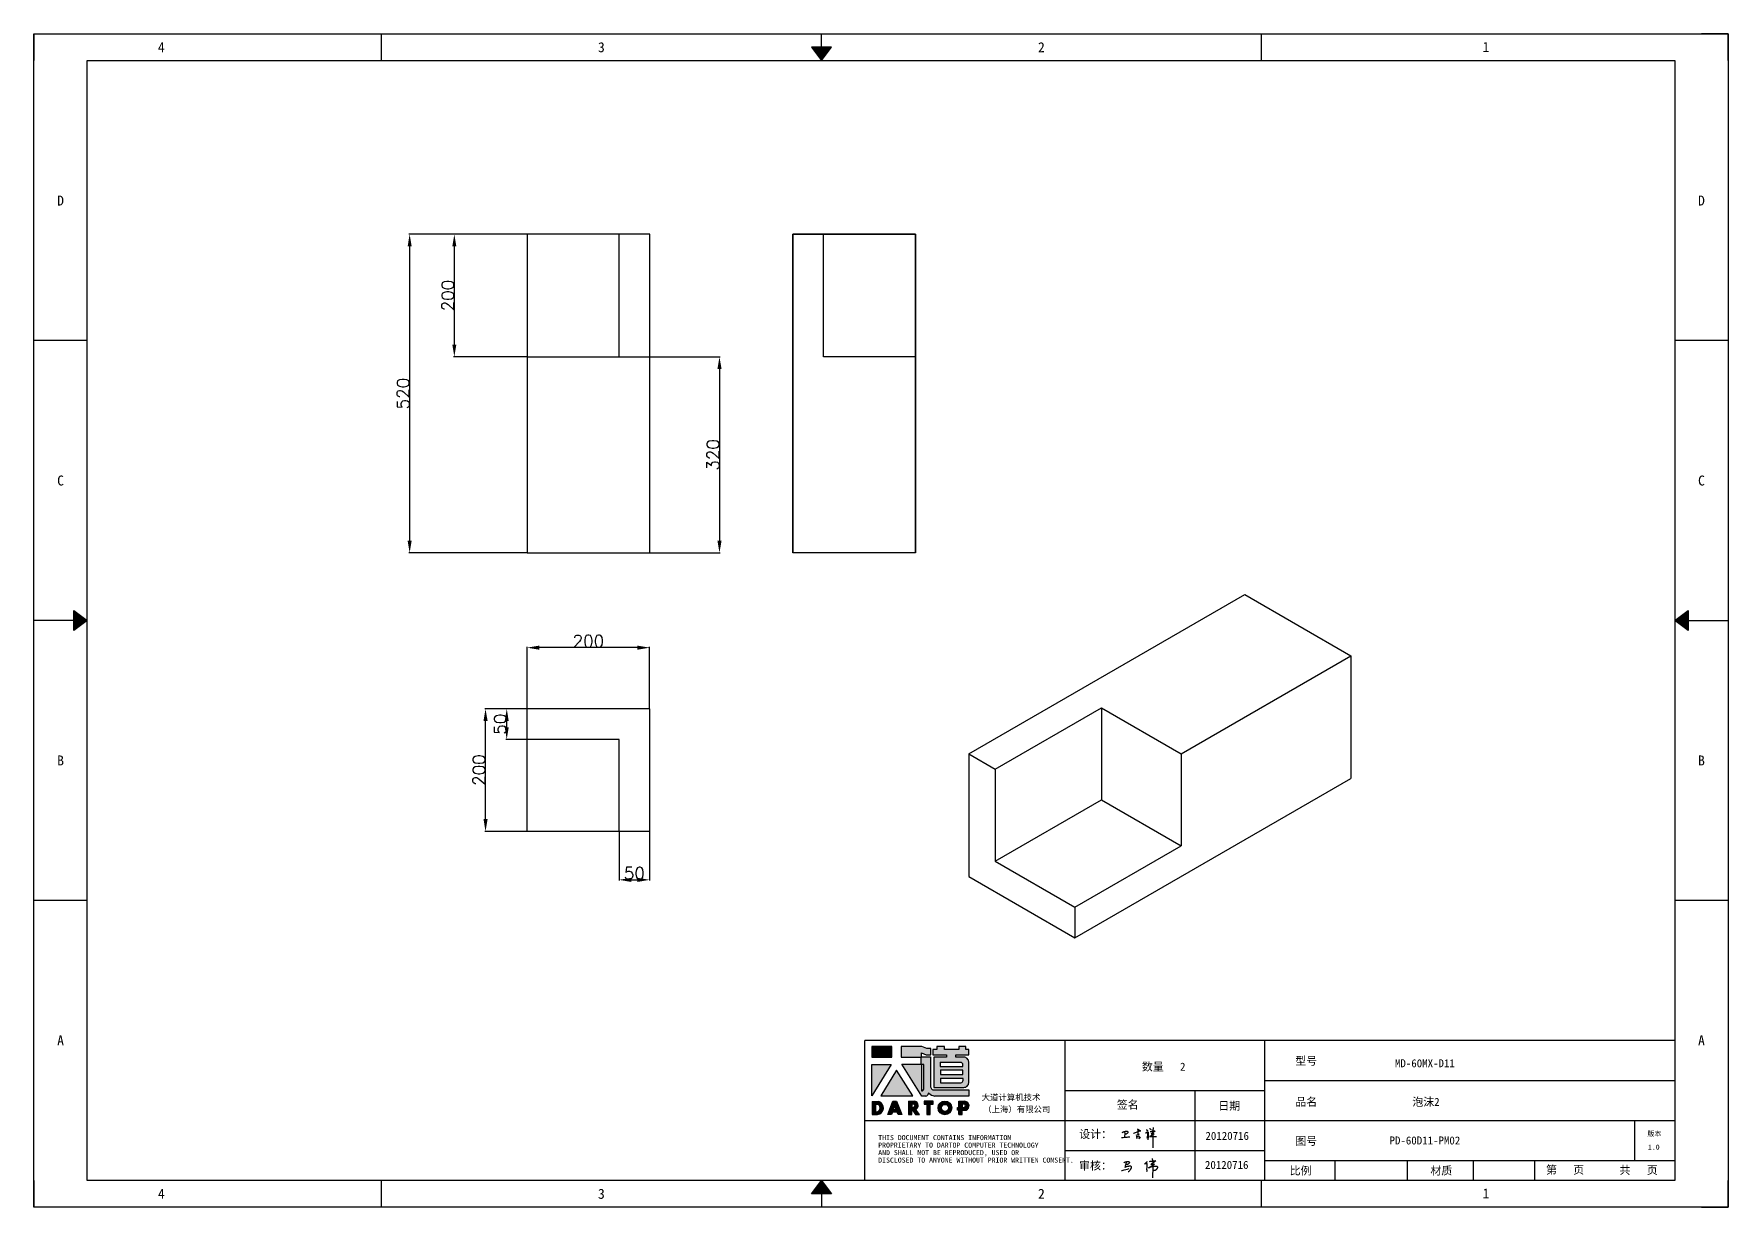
# Model space of a CAD drawing. Header units: millimetres. Extents: x -30327 to 34858, y 4015 to 75103.
# Drawn here: x -796 to 1968, y 13072 to 14986 of the extents above; entities that cross this region are included whole.
import ezdxf
from ezdxf.enums import TextEntityAlignment as Align

# ---------------------------------------------------------------- set-up
doc = ezdxf.new("R2010")
doc.units = ezdxf.units.MM
doc.linetypes.add('DOT', pattern=[0.25, 0, -0.25])
for name, color, linetype in [('4', 7, 'Continuous'), ('print', 30, 'Continuous'), ('yellow', 2, 'Continuous')]:
    doc.layers.add(name, color=color, linetype=linetype)
doc.styles.add('Dartop', font='')
doc.styles.add('hzHT', font='simhei.ttf')
doc.styles.get("Standard").update_dxf_attribs({"font": 'txt', "bigfont": 'gbcbig.shx'})
doc.styles.get('Dartop').set_extended_font_data('FangSong_GB2312')
doc.dimstyles.new('ISO-25', dxfattribs={"dimtxt": 20, "dimasz": 20, "dimexe": 1.25, "dimexo": 0.625, "dimtad": 1, "dimtxsty": 'Standard', "dimcen": 2.5, "dimadec": 0, "dimazin": 0, "dimtfac": 1, "dimtmove": 0, "dimatfit": 3, "dimfxl": 0, "dimarcsym": 0})

# ---------------------------------------------------------------- blocks, each defined once
blk = doc.blocks.new('*D841')
at = {"layer": 'Defpoints', "color": 0, "transparency": 16777216}
for p in [(158.4, 14459.2), (203.1, 14139.2), (322.3, 14139.2)]:
    blk.add_point(p, dxfattribs=at)
at = {"layer": 'yellow', "color": 0, "lineweight": -2, "transparency": 16777216}
for p, q in [((159.1, 14459.2), (323.6, 14459.2)), ((322.3, 14439.2), (322.3, 14159.2)), ((203.8, 14139.2), (323.6, 14139.2))]:
    blk.add_line(p, q, dxfattribs=at)
at = {"layer": 'yellow', "color": 0, "transparency": 16777216}
for points in [[(319, 14439.2), (325.7, 14439.2), (322.3, 14459.2)], [(319, 14159.2), (325.7, 14159.2), (322.3, 14139.2)]]:
    blk.add_solid(points, dxfattribs=at)
at = {"layer": 'yellow', "color": 0, "transparency": 16777216, "insert": (311.7, 14299.2), "char_height": 20, "attachment_point": 5, "rotation": 90}
blk.add_mtext('320', dxfattribs=at)
blk = doc.blocks.new('*D842')
at = {"layer": 'Defpoints', "color": 0, "transparency": 16777216}
for p in [(158.4, 13684.8), (208.4, 13684.8), (208.4, 13605.7)]:
    blk.add_point(p, dxfattribs=at)
at = {"layer": 'yellow', "color": 0, "lineweight": -2, "transparency": 16777216}
for p, q in [((158.4, 13684.1), (158.4, 13604.4)), ((208.4, 13684.1), (208.4, 13604.4)), ((178.4, 13605.7), (188.4, 13605.7))]:
    blk.add_line(p, q, dxfattribs=at)
at = {"layer": 'yellow', "color": 0, "transparency": 16777216}
for points in [[(178.4, 13609), (178.4, 13602.3), (158.4, 13605.7)], [(188.4, 13609), (188.4, 13602.3), (208.4, 13605.7)]]:
    blk.add_solid(points, dxfattribs=at)
at = {"layer": 'yellow', "color": 0, "transparency": 16777216, "insert": (183.4, 13616.3), "char_height": 20, "attachment_point": 5}
blk.add_mtext('50', dxfattribs=at)
blk = doc.blocks.new('*D843')
at = {"layer": 'Defpoints', "color": 0, "transparency": 16777216}
for p in [(-24.8, 13884.8), (7.4, 13884.8), (8.4, 13834.8)]:
    blk.add_point(p, dxfattribs=at)
at = {"layer": 'yellow', "color": 0, "lineweight": -2, "transparency": 16777216}
for p, q in [((6.8, 13884.8), (-26, 13884.8)), ((-24.8, 13854.8), (-24.8, 13864.8)), ((7.8, 13834.8), (-26, 13834.8))]:
    blk.add_line(p, q, dxfattribs=at)
at = {"layer": 'yellow', "color": 0, "transparency": 16777216}
for points in [[(-28.1, 13864.8), (-21.5, 13864.8), (-24.8, 13884.8)], [(-28.1, 13854.8), (-21.5, 13854.8), (-24.8, 13834.8)]]:
    blk.add_solid(points, dxfattribs=at)
at = {"layer": 'yellow', "color": 0, "transparency": 16777216, "insert": (-35.4, 13859.8), "char_height": 20, "attachment_point": 5, "rotation": 90}
blk.add_mtext('50', dxfattribs=at)
blk = doc.blocks.new('*D844')
at = {"layer": 'Defpoints', "color": 0, "transparency": 16777216}
for p in [(8.4, 14659.2), (-183.2, 14139.2), (8.4, 14139.2)]:
    blk.add_point(p, dxfattribs=at)
at = {"layer": 'yellow', "color": 0, "lineweight": -2, "transparency": 16777216}
for p, q in [((7.8, 14659.2), (-184.4, 14659.2)), ((-183.2, 14639.2), (-183.2, 14159.2)), ((7.8, 14139.2), (-184.4, 14139.2))]:
    blk.add_line(p, q, dxfattribs=at)
at = {"layer": 'yellow', "color": 0, "transparency": 16777216}
for points in [[(-186.5, 14639.2), (-179.9, 14639.2), (-183.2, 14659.2)], [(-186.5, 14159.2), (-179.9, 14159.2), (-183.2, 14139.2)]]:
    blk.add_solid(points, dxfattribs=at)
at = {"layer": 'yellow', "color": 0, "transparency": 16777216, "insert": (-193.8, 14399.2), "char_height": 20, "attachment_point": 5, "rotation": 90}
blk.add_mtext('520', dxfattribs=at)
blk = doc.blocks.new('*D845')
at = {"layer": 'Defpoints', "color": 0, "transparency": 16777216}
for p in [(8.4, 14659.2), (-110.3, 14459.2), (8.4, 14459.2)]:
    blk.add_point(p, dxfattribs=at)
at = {"layer": 'yellow', "color": 0, "lineweight": -2, "transparency": 16777216}
for p, q in [((7.8, 14659.2), (-111.6, 14659.2)), ((-110.3, 14639.2), (-110.3, 14479.2)), ((7.8, 14459.2), (-111.6, 14459.2))]:
    blk.add_line(p, q, dxfattribs=at)
at = {"layer": 'yellow', "color": 0, "transparency": 16777216}
for points in [[(-113.6, 14639.2), (-107, 14639.2), (-110.3, 14659.2)], [(-113.6, 14479.2), (-107, 14479.2), (-110.3, 14459.2)]]:
    blk.add_solid(points, dxfattribs=at)
at = {"layer": 'yellow', "color": 0, "transparency": 16777216, "insert": (-120.9, 14559.2), "char_height": 20, "attachment_point": 5, "rotation": 90}
blk.add_mtext('200', dxfattribs=at)
blk = doc.blocks.new('*D846')
at = {"layer": 'Defpoints', "color": 0, "transparency": 16777216}
for p in [(-59.4, 13884.8), (8.4, 13884.8), (8.4, 13684.8)]:
    blk.add_point(p, dxfattribs=at)
at = {"layer": 'yellow', "color": 0, "lineweight": -2, "transparency": 16777216}
for p, q in [((7.8, 13884.8), (-60.6, 13884.8)), ((-59.4, 13704.8), (-59.4, 13864.8)), ((7.8, 13684.8), (-60.6, 13684.8))]:
    blk.add_line(p, q, dxfattribs=at)
at = {"layer": 'yellow', "color": 0, "transparency": 16777216}
for points in [[(-62.7, 13864.8), (-56, 13864.8), (-59.4, 13884.8)], [(-62.7, 13704.8), (-56, 13704.8), (-59.4, 13684.8)]]:
    blk.add_solid(points, dxfattribs=at)
at = {"layer": 'yellow', "color": 0, "transparency": 16777216, "insert": (-70, 13784.8), "char_height": 20, "attachment_point": 5, "rotation": 90}
blk.add_mtext('200', dxfattribs=at)
blk = doc.blocks.new('*D847')
at = {"layer": 'Defpoints', "color": 0, "transparency": 16777216}
for p in [(8.4, 13984.6), (8.4, 13884.8), (208.4, 13884.8)]:
    blk.add_point(p, dxfattribs=at)
at = {"layer": 'yellow', "color": 0, "lineweight": -2, "transparency": 16777216}
for p, q in [((8.4, 13885.4), (8.4, 13985.8)), ((188.4, 13984.6), (28.4, 13984.6)), ((208.4, 13885.4), (208.4, 13985.8))]:
    blk.add_line(p, q, dxfattribs=at)
at = {"layer": 'yellow', "color": 0, "transparency": 16777216}
for points in [[(28.4, 13987.9), (28.4, 13981.2), (8.4, 13984.6)], [(188.4, 13987.9), (188.4, 13981.2), (208.4, 13984.6)]]:
    blk.add_solid(points, dxfattribs=at)
at = {"layer": 'yellow', "color": 0, "transparency": 16777216, "insert": (108.4, 13995.2), "char_height": 20, "attachment_point": 5}
blk.add_mtext('200', dxfattribs=at)
blk = doc.blocks.new('*U748')
at = {"color": 254, "linetype": 'Continuous', "extrusion": (0, 0, -1)}
for points in [[(-17, 0.333), (-16.812, 0.25), (-17, 0.5)], [(-17, 0.333), (-17.188, 0.25), (-16.812, 0.25)], [(-17, 0.333), (-17, 0.5), (-17.188, 0.25)]]:
    blk.add_solid(points, dxfattribs=at)
blk = doc.blocks.new('*U747')
at = {"color": 254, "linetype": 'Continuous', "extrusion": (0, 0, -1)}
for points in [[(-33.167, 11), (-33, 11), (-33.25, 11.188)], [(-33.167, 11), (-33.25, 11.188), (-33.25, 10.812)], [(-33.167, 11), (-33.25, 10.812), (-33, 11)]]:
    blk.add_solid(points, dxfattribs=at)
blk = doc.blocks.new('*U749')
at = {"color": 254, "linetype": 'Continuous'}
for points in [[(17, 21.667), (17.188, 21.75), (16.812, 21.75)], [(17, 21.667), (16.812, 21.75), (17, 21.5)], [(17, 21.667), (17, 21.5), (17.188, 21.75)]]:
    blk.add_solid(points, dxfattribs=at)
blk = doc.blocks.new('*U746')
at = {"color": 254, "linetype": 'Continuous', "extrusion": (0, 0, -1)}
for points in [[(-0.833, 11), (-0.75, 10.812), (-0.75, 11.188)], [(-0.833, 11), (-0.75, 11.188), (-1, 11)], [(-0.833, 11), (-1, 11), (-0.75, 10.812)]]:
    blk.add_solid(points, dxfattribs=at)
blk = doc.blocks.new('dadao')
for p, q in [((48, 19.2), (44.9, 10.4)), ((44.9, 10.4), (51.2, 10.4)), ((51.2, 10.4), (48, 19.2))]:
    blk.add_line(p, q)
for points in [[(41.8, 121.6), (41.8, 143.7), (-0.4, 143.7), (-0.4, 121.6), (41.8, 121.6)], [(104.8, 122), (104.8, 130.3), (114.1, 126.3), (124.2, 126.3), (124.2, 139.6), (115.9, 139.6), (105.1, 143.9), (61.5, 143.9)], [(61.7, 144), (61.7, 121.3), (103.9, 121.3)], [(113.4, 38.7), (105.1, 38.7), (63, 106.5), (103.9, 106.5), (103.9, 120.9), (103.9, 121.3)], [(109.7, 53.6), (109.7, 106.2), (104.3, 106.2), (104.3, 50.4), (106.6, 50.4)], [(144.6, 94.4), (144.6, 84.8), (192, 84.8), (192, 94.1), (144.9, 94.1)], [(120.2, 45), (119.5, 45), (119.5, 44.6)], [(0, 28), (0, 0), (11.8, 0)], [(0.1, 28), (14, 28)], [(7.1, 21.8), (7.1, 6.1), (12, 6.1)], [(7.1, 21.8), (11.4, 21.8)], [(76.8, 28.2), (76.8, 0), (84.1, 0), (84.1, 11.1), (91.6, -0.1), (100.3, -0.1), (91.7, 11.1)], [(76.8, 28.2), (90.6, 28.2)], [(84, 22.7), (84, 15.3), (87.2, 15.3)], [(84, 22.7), (87.3, 22.7)], [(183.7, 0), (183.7, 9.6), (180.6, 9.6), (180.6, 14.9), (183.8, 14.9), (183.8, 28.1), (196.1, 28.1), (196.5, 28.1)], [(183.7, 0), (190.9, 0), (190.9, 9.6), (198.8, 9.6)], [(194.9, 22.3), (190.8, 22.3), (190.8, 15), (194.4, 15)]]:
    blk.add_lwpolyline(points)
blk.add_lwpolyline([(137.1, 144.2), (137.1, 137.9), (128.3, 137.9), (128.3, 126.5), (157.3, 126.5), (157.3, 121.5), (130.3, 121.5), (130.3, 57.5), (194.4, 57.5, 0.414214), (204.4, 67.5), (204.4, 111.3, 0.414214), (194.4, 121.3), (177.5, 121.3), (177.5, 126.3), (204.7, 126.3), (204.7, 137.7), (198.2, 137.7), (198.2, 143.9), (183.3, 143.9), (183.3, 138), (153, 138), (153, 144.2), (137.1, 144.2)], format="xyb", close=True)
for points in [[(104.8, 122), (123.4, 122), (123.4, 60, 0.414214), (131.4, 52), (204.8, 52), (204.8, 39.1), (131.7, 39.1)], [(144.3, 110.8), (144.3, 101.8), (192.3, 101.8), (192.3, 105.5, 0.414214), (187.3, 110.5), (144.3, 110.5)], [(144.6, 77), (144.6, 67.5), (187.6, 67.5, 0.414214), (192.6, 72.5), (192.6, 76.4), (144.6, 76.4)]]:
    blk.add_lwpolyline(points, format="xyb")
for points in [[(-0.3, 106.2), (40.4, 106.2), (-0.3, 39.7), (-0.3, 106.2)], [(51.7, 94.1), (18.4, 39.3), (86.2, 39.3)], [(43.8, 28.2), (51.8, 28.2), (62.6, -0.1), (55, -0.1), (53.2, 5), (42.9, 5), (41.1, 0), (33.6, 0)], [(110, 28.1), (110, 21.9), (116, 21.9), (116, -0.1), (123.2, -0.1), (123.2, 22), (129.2, 22), (129.2, 28.1), (110, 28.1)]]:
    blk.add_lwpolyline(points, close=True)
for radius in [14.5, 7.44]:
    blk.add_circle((154.2, 14.2), radius)
for centre, radius, start, end in [((99.2, 60.7), 12.6, 305.6399, 325.969), ((111.6, 46.7), 8.19, 282.9811, 347.6627), ((136, 61.7), 22.9, 226.7358, 259.3209), ((8.5, 13.9), 8.49, 294.2143, 69.7177), ((9.6, 14.2), 14.4, 278.6604, 72.3203), ((86.4, 19), 3.8, 282.527, 76.7196), ((88.6, 19.4), 8.95, 290.6073, 77.2124), ((193.7, 18.7), 3.8, 280.9891, 72.5513), ((195.7, 18.6), 9.51, 288.8959, 85.2442)]:
    blk.add_arc(centre, radius, start, end)
blk = doc.blocks.new('h')
for p, q in [((20768.1, -2360.9), (20773, -2359.1)), ((20769.5, -2366.9), (20769.8, -2370.6)), ((20769.8, -2370.6), (20770.9, -2378)), ((20770.9, -2378), (20771.5, -2370.6)), ((20772.4, -2369.3), (20774.9, -2367.8)), ((20773, -2359.1), (20784.1, -2355.2)), ((20773.3, -2331.8), (20775.3, -2338.7)), ((20789.1, -2340.9), (20773.5, -2331.9)), ((20775.3, -2338.7), (20775.6, -2351.2)), ((20775.6, -2351.2), (20775.5, -2357.3)), ((20782.2, -2369.2), (20780, -2377.1)), ((20780, -2377.1), (20788.3, -2371.3)), ((20780.1, -2366.4), (20780.8, -2366.4)), ((20781.9, -2367.4), (20782.2, -2369.2)), ((20845.7, -2343.5), (20848.4, -2353)), ((20848.9, -2370.3), (20847.9, -2424)), ((20848.4, -2353), (20848.9, -2370.3))]:
    blk.add_line(p, q)
for points in [[(20696.6, -2372.4, 0.002073), (20710.6, -2371.9, 0.016137), (20719.6, -2371.3, 0.008314), (20736.9, -2369.3)], [(20699.1, -2348.2, -0.029745), (20704.6, -2345.4, -0.046842), (20708.4, -2344.2, -0.00919), (20714.3, -2343, -0.018517), (20717.2, -2342.5, -0.037841), (20720.3, -2342.4, -0.039541), (20723.2, -2342.8, -0.149785), (20726, -2344.3, -0.204935), (20726.9, -2346.6, -0.074872), (20726.5, -2348.3, -0.061615), (20725.6, -2350.3, -0.034204), (20723.8, -2352.6, -0.045776), (20722.3, -2354.1, -0.054985), (20720.4, -2355.3, -0.036348), (20717.3, -2356.5, -0.067752), (20715.7, -2356.8, -0.043553), (20713.2, -2356.7)], [(20755, -2351.9, -0.024077), (20759.9, -2350.1, -0.013147), (20768.7, -2346.5, -0.00522), (20775.4, -2344.1, -0.018517), (20777.3, -2343.4, -0.008274), (20786.3, -2341, -0.039541), (20788.3, -2340.8, -0.079216), (20789.4, -2341, -0.204935)], [(20813.5, -2350.1, 0.007348), (20815.9, -2348.7, 0.008421), (20818, -2347.3, 0.009459), (20819.7, -2346.2, -0.016325), (20820.7, -2345.5, -0.173771), (20821.8, -2345.3, -0.085159), (20823.9, -2346, -0.125883), (20826, -2347.9, -0.160659), (20826.6, -2350.1, -0.010447), (20826.5, -2352.3, -0.008247), (20826.2, -2355.1, -0.002698), (20825.3, -2374, 0.001562), (20823.9, -2383.7, 0.016137)], [(20816.8, -2335, -0.053561), (20819.6, -2336.1, -0.075272), (20821.3, -2337.3, -0.005295), (20822.5, -2338.5, -0.009337), (20823.1, -2339.1, -0.026146), (20823.7, -2339.8, -0.016644), (20824.5, -2340.9)], [(20832.1, -2329.2, -0.053561), (20834.9, -2330.3, -0.075272), (20836.7, -2331.5, -0.005295), (20837.8, -2332.6, -0.009337), (20838.5, -2333.3, -0.026146), (20839, -2334, -0.016644), (20839.8, -2335.1)], [(20836, -2343.7, -0.02797), (20842.1, -2342.6, -0.048868), (20845.6, -2342.2, -0.00919), (20851.1, -2341.4, -0.018517), (20853.9, -2341.1, -0.037841), (20856.7, -2341.2, -0.039541), (20859.4, -2341.6, -0.018282), (20840.6, -2354.7, -0.000937)], [(20847.6, -2340.2, 0.021784), (20849.6, -2335.9, 0.028296), (20850.8, -2332.4, 0.008136), (20851.9, -2328.2, 0.028913), (20852.2, -2327, 0.08193), (20852.1, -2325.9, 0.075058), (20851.7, -2324.7, 0.275043)]]:
    blk.add_lwpolyline(points, format="xyb")
for points in [[(20711.3, -2343.5), (20711.3, -2343.5), (20711.5, -2355.8), (20710.7, -2368), (20710.6, -2371.9)], [(20821.5, -2350.6), (20822.4, -2359.2), (20822.2, -2364.9), (20821.7, -2369), (20821.3, -2376.3), (20823.6, -2368.5), (20827.2, -2366.3), (20829.5, -2366.3)], [(20840.6, -2354.7), (20850, -2354.7), (20855, -2354.3), (20845.9, -2361.1), (20840.5, -2364), (20833, -2367.5), (20863.2, -2367.4), (20865.9, -2367.3)]]:
    blk.add_lwpolyline(points)
for centre, radius, start, end in [((20773.7, -2371.2), 2.3, 121.9907, 163.60158), ((20787.5, -2406), 40.3, 100.61827, 108.24823), ((20780.8, -2367.6), 1.15, 9.4675, 90)]:
    blk.add_arc(centre, radius, start, end)

msp = doc.modelspace()

# ---------------------------------------------------------------- hatches: boundary and pattern name
for points in [[(603.5175, 13333.4895), (570.972, 13333.4895), (570.972, 13316.4856), (603.5175, 13316.4856)], [(602.4698, 13304.5885), (571.0592, 13304.5885), (571.0592, 13253.3034)], [(611.1769, 13295.2816), (585.4999, 13252.9618), (637.7846, 13252.9618)], [(670.9833, 13244.3027), (656.1242, 13244.3027), (656.1242, 13239.5886), (660.7604, 13239.5886), (660.7604, 13222.6009), (666.3112, 13222.6009), (666.3112, 13239.5998), (670.9833, 13239.5998)]]:
    msp.add_hatch(color=0).paths.add_polyline_path(points)
h = msp.add_hatch(color=0)
h.paths.add_polyline_path([(652.1542, 13323.1555), (659.3371, 13320.0524), (667.1028, 13320.0524), (667.1028, 13330.3305), (660.6961, 13330.3305), (652.3485, 13333.6272), (618.8959, 13333.6272), (618.8959, 13316.2446), (651.4445, 13316.2446), (651.4445, 13315.8931), (651.4445, 13304.7831), (619.8817, 13304.7831), (652.3462, 13252.537), (658.7748, 13252.537, 0.279374822), (663.4677, 13257.1006), (663.4677, 13257.3412), (664.0347, 13257.3412, 0.143145365), (672.885, 13252.8373), (729.2976, 13252.8373), (729.2976, 13262.7459), (672.6448, 13262.7459, -0.414213562), (666.4741, 13268.9166), (666.4741, 13316.7938), (652.1542, 13316.7938)])
h.paths.add_polyline_path([(651.7726, 13304.561), (655.9086, 13304.5603), (655.9086, 13264.0101, -0.088935736), (653.5117, 13261.545), (651.7581, 13261.545)], flags=16)
h = msp.add_hatch(color=0)
h.paths.add_polyline_path([(729.2005, 13328.8915), (724.1812, 13328.8915), (724.1812, 13333.6663), (712.7086, 13333.6663), (712.7086, 13329.1302), (689.2862, 13329.1302), (689.2862, 13333.9049), (677.019, 13333.9049), (677.019, 13329.0418), (670.2407, 13329.0418), (670.2407, 13320.2395), (692.6092, 13320.2395), (692.6092, 13316.3463), (671.7657, 13316.3463), (671.7657, 13267.0556), (721.2478, 13267.0556, 0.414213562), (728.9611, 13274.7689), (728.9611, 13308.5243, 0.414213562), (721.2478, 13316.2377), (708.1673, 13316.2377), (708.1673, 13320.0577), (729.2005, 13320.0577)])
h.paths.add_polyline_path([(715.7832, 13307.8815, -0.414213562), (719.6399, 13304.0249), (719.6399, 13301.1964), (682.5935, 13301.1964), (682.5935, 13307.8815)], flags=16)
h.paths.add_polyline_path([(719.4005, 13295.2277), (719.4005, 13288.0652), (682.8329, 13288.0652), (682.8329, 13295.2277)], flags=16)
h.paths.add_polyline_path([(719.8785, 13281.6191), (719.8785, 13278.552, -0.414213562), (716.0218, 13274.6954), (682.8329, 13274.6954), (682.8329, 13281.6191)], flags=16)
h = msp.add_hatch(color=0)
h.paths.add_polyline_path([(582.066, 13244.2253), (571.2901, 13244.2253), (571.2901, 13222.6654), (580.3655, 13222.6654, 0.793015906)])
h.paths.add_polyline_path([(580.5253, 13227.3869), (576.7576, 13227.3869), (576.7576, 13239.5038), (580.1094, 13239.5038, -0.67136089)], flags=16)
h = msp.add_hatch(color=0)
h.paths.add_polyline_path([(611.2579, 13244.4027), (605.1083, 13244.4027), (597.1996, 13222.6423), (603.025, 13222.6423), (604.3955, 13226.4987), (612.2874, 13226.4987), (613.6877, 13222.5956), (619.5597, 13222.5956)])
h.paths.add_polyline_path([(610.7792, 13230.6555), (605.8899, 13230.6555), (608.2898, 13237.4932)], flags=16)
h = msp.add_hatch(color=0)
h.paths.add_polyline_path([(641.1503, 13244.3875), (630.552, 13244.3875), (630.552, 13222.6304), (636.1526, 13222.6304), (636.1526, 13231.2556), (641.9091, 13222.5526), (648.6767, 13222.5526), (642.0516, 13231.2009, 0.744054942)])
h.paths.add_polyline_path([(636.1013, 13234.4759), (636.1013, 13240.1894), (638.6047, 13240.1894, -0.796808968), (638.5671, 13234.4759)], flags=16)
h = msp.add_hatch(color=0)
h.paths.add_polyline_path([(679.0609, 13233.587, 1), (701.402, 13233.587, 1)])
h.paths.add_polyline_path([(695.9702, 13233.587, -1), (684.4928, 13233.587, -1)], flags=16)
h = msp.add_hatch(color=0)
h.paths.add_polyline_path([(722.8307, 13244.3358), (722.5101, 13244.3358), (713.0619, 13244.3358), (713.0619, 13234.1819), (710.5549, 13234.1819), (710.5549, 13230.0603), (713.0214, 13230.0603), (713.0214, 13222.6684), (718.537, 13222.6684), (718.537, 13230.0891), (724.5977, 13230.0891, 0.812303812)])
h.paths.add_polyline_path([(718.4552, 13234.21), (718.4552, 13239.8895), (721.5939, 13239.8895, -0.778213434), (721.2735, 13234.21)], flags=16)

# ---------------------------------------------------------------- linework, layer by layer
at = {"color": 0, "linetype": 'DOT'}
for p, q in [((-796.2668, 14986.1381), (1924.4394, 14986.1381)), ((-796.2668, 13115.1609), (-796.2668, 14942.627)), ((1967.9505, 14942.627), (1967.9505, 13115.1609)), ((1924.4394, 13071.6498), (-796.2668, 13071.6498))]:
    msp.add_line(p, q, dxfattribs=at)
at = {"color": 0}
for p, q in [((-796.2668, 14986.1381), (-796.2668, 14942.627)), ((-796.2668, 14986.1381), (-796.2668, 14986.1381)), ((-229.3599, 14942.627), (-229.3599, 14986.1381)), ((488.5732, 14964.3825), (488.5732, 14986.1381)), ((1206.5063, 14942.627), (1206.5063, 14986.1381)), ((1967.9505, 14986.1381), (1924.4394, 14986.1381)), ((1967.9505, 14942.627), (1967.9505, 14986.1381)), ((-709.2446, 13115.1609), (-709.2446, 14942.627)), ((-709.2446, 14942.627), (1880.9283, 14942.627)), ((1880.9283, 14942.627), (1880.9283, 13115.1609)), ((-709.2446, 14485.7605), (-796.2668, 14485.7605)), ((1967.9505, 14485.7605), (1880.9283, 14485.7605)), ((-731.0002, 14028.8939), (-796.2668, 14028.8939)), ((1902.6838, 14028.8939), (1967.9505, 14028.8939)), ((-709.2446, 13572.0274), (-796.2668, 13572.0274)), ((1967.9505, 13572.0274), (1880.9283, 13572.0274)), ((1880.9283, 13343.5942), (559.2787, 13343.5942)), ((559.2787, 13115.1609), (559.2787, 13343.5942)), ((885.6119, 13343.5942), (885.6119, 13115.1609)), ((1211.9452, 13115.1609), (1211.9452, 13343.5942)), ((1211.9452, 13278.3275), (1880.9283, 13278.3275)), ((885.6119, 13262.0109), (1211.9452, 13262.0109)), ((1097.7285, 13262.0109), (1097.7285, 13115.1609)), ((559.2787, 13213.0609), (885.6119, 13213.0609)), ((885.6119, 13213.0609), (1880.9283, 13213.0609)), ((1815.6616, 13147.7942), (1815.6616, 13213.0609)), ((885.6119, 13164.1109), (1211.9452, 13164.1109)), ((1211.9452, 13147.7942), (1880.9283, 13147.7942)), ((1326.7574, 13115.1609), (1326.7574, 13147.7942)), ((1445.0789, 13115.1609), (1445.0789, 13147.7942)), ((1552.6439, 13115.1609), (1552.6439, 13147.7942)), ((1652.495, 13115.1609), (1652.495, 13147.7942)), ((-796.2668, 13115.1609), (-796.2668, 13071.6498)), ((1880.9283, 13115.1609), (-709.2446, 13115.1609)), ((-229.3599, 13071.6498), (-229.3599, 13115.1609)), ((1206.5063, 13071.6498), (1206.5063, 13115.1609)), ((1967.9505, 13071.6498), (1967.9505, 13115.1609)), ((488.5732, 13093.4054), (488.5732, 13071.6498)), ((-796.2668, 13071.6498), (-796.2668, 13071.6498)), ((1924.4394, 13071.6498), (1967.9505, 13071.6498))]:
    msp.add_line(p, q, dxfattribs=at)
for p, q in [((8.4491, 14659.2293), (8.4491, 14344.7494)), ((208.4491, 14659.2293), (8.4491, 14659.2293)), ((158.4491, 14459.2293), (158.4491, 14659.2293)), ((208.4491, 14459.2293), (208.4491, 14659.2293)), ((442.1694, 14659.2293), (442.1694, 14139.2293)), ((642.1694, 14659.2293), (442.1694, 14659.2293)), ((442.1694, 14659.2293), (642.1694, 14659.2293)), ((442.1694, 14459.2293), (442.1694, 14659.2293)), ((492.1694, 14459.2293), (492.1694, 14659.2293)), ((642.1694, 14139.2293), (642.1694, 14659.2293)), ((642.1694, 14659.2293), (642.1694, 14344.7494)), ((8.4491, 14459.2293), (158.4491, 14459.2293)), ((208.4491, 14344.7494), (208.4491, 14459.2293)), ((442.1694, 14344.7494), (442.1694, 14459.2293)), ((642.1694, 14459.2293), (492.1694, 14459.2293)), ((8.4491, 14344.7494), (8.4491, 14139.2293)), ((208.4491, 14139.2293), (208.4491, 14344.7494)), ((442.1694, 14139.2293), (442.1694, 14344.7494)), ((642.1694, 14344.7494), (642.1694, 14139.2293)), ((8.4491, 14139.2293), (208.4491, 14139.2293)), ((642.1694, 14139.2293), (442.1694, 14139.2293)), ((729.0795, 13811.2913), (1179.4127, 14071.2913)), ((1179.4127, 14071.2913), (1352.6178, 13971.2913)), ((1075.4896, 13811.2913), (1352.6178, 13971.2913)), ((1352.6178, 13971.2913), (1352.6178, 13771.2913)), ((208.4491, 13884.7673), (8.4491, 13884.7673)), ((8.4491, 13684.7673), (8.4491, 13884.7673)), ((208.4491, 13684.7673), (208.4491, 13884.7673)), ((772.3807, 13786.2913), (945.5858, 13886.2913)), ((945.5858, 13886.2913), (1075.4896, 13811.2913)), ((945.5858, 13886.2913), (945.5858, 13736.2913)), ((158.4491, 13834.7673), (8.4491, 13834.7673)), ((158.4491, 13684.7673), (158.4491, 13834.7673)), ((729.0795, 13811.2913), (772.3807, 13786.2913)), ((729.0795, 13811.2913), (729.0795, 13611.2913)), ((1075.4896, 13811.2913), (1075.4896, 13661.2913)), ((772.3807, 13786.2913), (772.3807, 13636.2913)), ((902.2845, 13511.2913), (1352.6178, 13771.2913)), ((772.3807, 13636.2913), (945.5858, 13736.2913)), ((945.5858, 13736.2913), (1075.4896, 13661.2913)), ((208.4491, 13684.7673), (8.4491, 13684.7673)), ((902.2845, 13561.2913), (1075.4896, 13661.2913)), ((772.3807, 13636.2913), (902.2845, 13561.2913)), ((729.0795, 13611.2913), (902.2845, 13511.2913)), ((902.2845, 13561.2913), (902.2845, 13511.2913)), ((1025.7579, 13137.4805), (1022.5514, 13135.745)), ((1028.0655, 13138.7131), (1025.7579, 13137.4805)), ((1025.8901, 13141.3082), (1029.9673, 13141.3082)), ((1032.1416, 13141.5057), (1028.0655, 13138.7131)), ((1028.2125, 13150.9848), (1029.1489, 13143.1638)), ((1029.301, 13137.3892), (1028.9552, 13119.4189)), ((1029.1489, 13143.1638), (1029.301, 13137.3892)), ((1029.9673, 13141.3082), (1032.1416, 13141.5057))]:
    msp.add_line(p, q)
for points in [[(488.5732, 14942.627), (504.8898, 14964.3825), (472.2565, 14964.3825), (488.5732, 14942.627)], [(-709.2446, 14028.8939), (-731.0002, 14012.5773), (-731.0002, 14045.2106), (-709.2446, 14028.8939)], [(1880.9283, 14028.8939), (1902.6838, 14045.2106), (1902.6838, 14012.5773), (1880.9283, 14028.8939)], [(488.5732, 13115.1609), (504.8898, 13093.4054), (472.2565, 13093.4054), (488.5732, 13115.1609)]]:
    msp.add_lwpolyline(points, close=True, dxfattribs=at)
for points in [[(981.7996, 13144.1294, -0.029745025), (983.6653, 13145.0641, -0.046842152), (984.9284, 13145.4706, -0.009190246), (986.8993, 13145.8687, -0.01851715), (987.8871, 13146.0119, -0.037840637), (988.9067, 13146.0438, -0.039541258), (989.8757, 13145.9236, -0.149785186), (990.8221, 13145.4068, -0.204935242), (991.1121, 13144.6577, -0.074871706), (991.0018, 13144.0666, -0.061614645), (990.68, 13143.4121, -0.034203896), (990.0964, 13142.6419, -0.045775869), (989.5738, 13142.1426, -0.054985007), (988.9422, 13141.7456, -0.036347913), (987.8954, 13141.3291, -0.067752062), (987.3712, 13141.2388, -0.043553369), (986.5471, 13141.2814)], [(1022.5514, 13135.745, -0.029745025), (1025.4619, 13137.2031, -0.046842152), (1027.4322, 13137.8371, -0.009190246), (1030.5068, 13138.4583, -0.01851715), (1032.0479, 13138.6817, -0.037840637), (1033.6384, 13138.7314, -0.039541258), (1035.15, 13138.5439, -0.149785186), (1036.6264, 13137.7376, -0.204935242), (1037.0787, 13136.5691, -0.074871706), (1036.9068, 13135.647, -0.061614645), (1036.4048, 13134.626, -0.034203896), (1035.4944, 13133.4244, -0.045775869), (1034.6791, 13132.6455, -0.054985007), (1033.6938, 13132.0262, -0.036347913), (1032.0608, 13131.3765, -0.067752062), (1031.243, 13131.2355, -0.043553369), (1029.9574, 13131.302)], [(1023.8884, 13146.1186, -0.027970257), (1026.5247, 13146.6054, -0.048867879), (1028.0525, 13146.7684, -0.009190246), (1030.4554, 13147.1241, -0.01851715), (1031.6562, 13147.2344, -0.037840637), (1032.8883, 13147.2084, -0.039541258), (1034.0496, 13147.0021, -0.018281889), (1025.8901, 13141.3082, -0.000936898)]]:
    msp.add_lwpolyline(points, format="xyb")
msp.add_lwpolyline([(985.912, 13145.6787), (985.912, 13145.6787), (985.2885, 13141.8556), (984.2615, 13138.2606), (983.5904, 13136.0544)])
for centre, radius, start, end in [((977.0271, 13138.0587), 6.8958, 281.0769825, 291.2126318), ((825.3933, 13753.554), 640.7378, 283.9189497, 284.9715122), ((994.1284, 13117.8149), 21.0649, 113.2024487, 120.0174969), ((989.1844, 13129.3486), 8.5163, 102.4748599, 113.2024487), ((1001.5241, 13073.572), 65.6415, 100.3686699, 102.4748599), ((992.6215, 13122.2284), 16.1774, 96.1253366, 100.3686699), ((988.9722, 13132.1424), 2.5059, 294.8364282, 309.9011343), ((955.5677, 13162.9612), 47.9356, 316.9195625, 320.5886599), ((991.7595, 13130.2607), 8.099, 87.4570373, 96.1253366), ((991.7897, 13130.9397), 7.4192, 78.3995671, 87.4570373), ((982.7308, 13139.6754), 12.1881, 324.0948076, 331.3783566), ((992.8375, 13136.0443), 2.2082, 44.3246545, 78.3995671), ((992.1902, 13134.8928), 1.6281, 319.5730733, 337.4854902), ((987.7055, 13138.4766), 7.319, 324.9106662, 333.3484292), ((991.2652, 13137.1472), 3.5646, 326.7678104, 340.871018), ((993.5408, 13136.7311), 1.2252, 357.9983926, 44.3246545), ((992.344, 13136.773), 2.4228, 340.871018, 357.9983926), ((999.9918, 13170.0124), 32.217, 299.2654637, 300.9494997), ((1072.9796, 12899.9597), 248.7601, 102.4659195, 103.2052997), ((903.4578, 13262.1269), 164.7146, 313.3661321, 315.2960836), ((1539.5411, 13053.7574), 525.7437, 171.4101732, 171.7680832), ((1019.3063, 13141.8022), 1.0532, 52.3757453, 91.2911591), ((92.8909, 13171.6833), 927.6409, 357.5656636, 358.0572778), ((1018.9451, 13141.9665), 1.2071, 357.1968277, 33.7051787), ((991.7773, 13143.7448), 28.4386, 352.9125461, 354.8026838), ((1002.4456, 13142.7744), 17.7263, 354.8026838, 357.1968277), ((987.8126, 13134.8296), 5.4321, 283.8162542, 294.0305093)]:
    msp.add_arc(centre, radius, start, end)
at = {"layer": 'print'}
msp.add_lwpolyline([(-796.2668, 14986.1381), (1967.9505, 14986.1381), (1967.9505, 13071.6498), (-796.2668, 13071.6498)], close=True, dxfattribs=at)

# ---------------------------------------------------------------- block references
at = {"color": 0, "linetype": 'Continuous', "xscale": 87.0221946919793, "yscale": 87.02219469262359, "zscale": 87.02219469262444}
for name, p in [('*U749', (-990.8041, 13071.6498)), ('*U746', (-796.2668, 13071.6498)), ('*U747', (-990.8041, 13071.6498)), ('*U748', (-990.8041, 13071.6498))]:
    msp.add_blockref(name, p, dxfattribs=at)
at = {"color": 0}
for name, p, xscale, yscale, zscale in [('dadao', (571.2901, 13222.6654), 0.7713330892550557, 0.7713330893138288, 0.771333089320989), ('h', (-5948.4337, 13979.4277), 0.3346881205749047, 0.3346881205765313, 0.3346881205764097)]:
    msp.add_blockref(name, p, dxfattribs=dict(at, xscale=xscale, yscale=yscale, zscale=zscale))

# ---------------------------------------------------------------- texts
for s, height, style, p in [('4', 16.3167, 'Dartop', (-588.3265, 14964.3825)), ('3', 16.3167, 'Dartop', (129.6066, 14964.3825)), ('2', 16.3167, 'Dartop', (847.5397, 14964.3825)), ('1', 16.3167, 'Dartop', (1572.9103, 14964.9)), ('D', 16.3167, 'Dartop', (-752.7557, 14714.1937)), ('D', 16.3167, 'Dartop', (1924.4394, 14714.1937)), ('C', 16.3167, 'Dartop', (-752.7557, 14257.3272)), ('C', 16.3167, 'Dartop', (1924.4394, 14257.3272)), ('B', 16.3167, 'Dartop', (-752.7557, 13800.4607)), ('B', 16.3167, 'Dartop', (1924.4394, 13800.4607)), ('A', 16.3167, 'Dartop', (-752.7557, 13343.5942)), ('A', 16.3167, 'Dartop', (1924.4394, 13343.5942)), ('数量   2', 13.05333, 'hzHT', (1047.0237, 13300.8056)), ('型号', 13.05333, 'hzHT', (1279.6686, 13310.3909)), ('MD-60MX-D11', 13.053329, 'hzHT', (1473.2407, 13306.3883)), ('签名', 13.05333, 'hzHT', (988.3876, 13238.5982)), ('日期', 13.05333, 'hzHT', (1154.0188, 13236.9918)), ('品名', 13.05333, 'hzHT', (1279.6686, 13243.3805)), ('泡沫2', 13.05333, 'hzHT', (1475.0655, 13243.3805)), ('20120716', 13.05333, 'hzHT', (1150.6685, 13187.918)), ('图号', 13.05333, 'hzHT', (1279.6686, 13179.5776)), ('PD-60D11-PM02', 13.053329, 'hzHT', (1473.2407, 13180.4293)), ('版本', 8.15833, 'hzHT', (1847.6663, 13191.4022)), ('1.0', 8.15833, 'Dartop', (1846.6849, 13169.5988)), ('20120716', 13.05333, 'hzHT', (1149.8912, 13140.554)), ('比例', 13.05333, 'hzHT', (1270.5669, 13131.1378)), ('材质', 13.05333, 'hzHT', (1500.0665, 13131.1378)), ('第   页', 13.05333, 'hzHT', (1701.9917, 13132.4916)), ('共   页', 13.05333, 'hzHT', (1821.8978, 13132.0163)), ('4', 16.3167, 'Dartop', (-588.3265, 13093.4054)), ('3', 16.3167, 'Dartop', (129.6066, 13093.4054)), ('2', 16.3167, 'Dartop', (847.5397, 13093.4054)), ('1', 16.3167, 'Dartop', (1572.9103, 13093.9229))]:
    msp.add_text(s, height=height, dxfattribs=dict(at, style=style)).set_placement(p, align=Align.MIDDLE_CENTER)
at = {"color": 0, "style": 'hzHT'}
for s, height, p in [('THIS DOCUMENT CONTAINS INFORMATION', 8.158331, (581.3045, 13180.9993)), ('设计：', 13.05333, (909.3126, 13184.2136)), ('AND SHALL NOT BE REPRODUCED, USED OR', 8.158331, (581.3045, 13156.5243)), ('PROPRIETARY TO DARTOP COMPUTER TECHNOLOGY', 8.158331, (581.3045, 13168.7618)), ('DISCLOSED TO ANYONE WITHOUT PRIOR WRITTEN CONSENT.', 8.158331, (581.3045, 13144.2868)), ('审核：', 13.05333, (909.1183, 13132.8115))]:
    msp.add_text(s, height=height, dxfattribs=at).set_placement(p)
at = {"layer": '4', "color": 0, "style": 'hzHT'}
for s, p in [('大道计算机技术', (750.0411, 13245.799)), ('（上海）有限公司', (752.5044, 13226.2868))]:
    msp.add_text(s, height=9.79, dxfattribs=at).set_placement(p)

# ---------------------------------------------------------------- dimensions: what is measured, and where the dimension line sits
at = {"layer": 'yellow'}
for base, p1, p2, angle, picture, middle in [((-183.1851, 14139.2293), (8.4491, 14659.2293), (8.4491, 14139.2293), 90, '*D844', (-193.8101, 14399.2293)), ((-110.3049, 14459.2293), (8.4491, 14659.2293), (8.4491, 14459.2293), 90, '*D845', (-120.9299, 14559.2293)), ((322.3487, 14139.2293), (158.4491, 14459.2293), (203.1418, 14139.2293), 90, '*D841', (311.7237, 14299.2293)), ((8.4491, 13984.5605), (208.4491, 13884.7673), (8.4491, 13884.7673), 180, '*D847', (108.4491, 13995.1855)), ((-59.3545, 13884.7673), (8.4491, 13684.7673), (8.4491, 13884.7673), 270, '*D846', (-69.9795, 13784.7673)), ((-24.7836, 13884.7673), (8.4491, 13834.7673), (7.4491, 13884.7673), 90, '*D843', (-35.4086, 13859.7673))]:
    dim = msp.add_linear_dim(base=base, p1=p1, p2=p2, angle=angle, dimstyle='ISO-25', dxfattribs=at)
    dim.commit()
    dim.dimension.update_dxf_attribs({"geometry": picture, "text_midpoint": middle})
dim = msp.add_linear_dim(base=(208.4491, 13605.6764), p1=(158.4491, 13684.7673), p2=(208.4491, 13684.7673), dimstyle='ISO-25', dxfattribs=at)
dim.commit()
dim.dimension.update_dxf_attribs({"geometry": '*D842', "text_midpoint": (183.4491, 13616.3014)})

doc.saveas('drawing.dxf')
